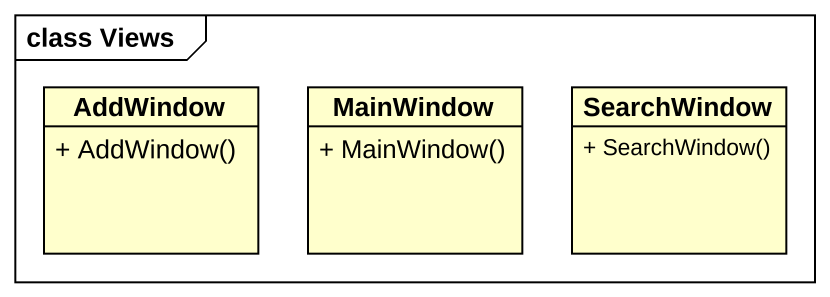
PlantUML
@startuml
mainframe class Views
hide circle
hide empty members
skinparam classAttributeIconSize 0
class AddWindow {
  + AddWindow()
}
class MainWindow {
  + MainWindow()
}
class SearchWindow {
  + SearchWindow()
}
@enduml
